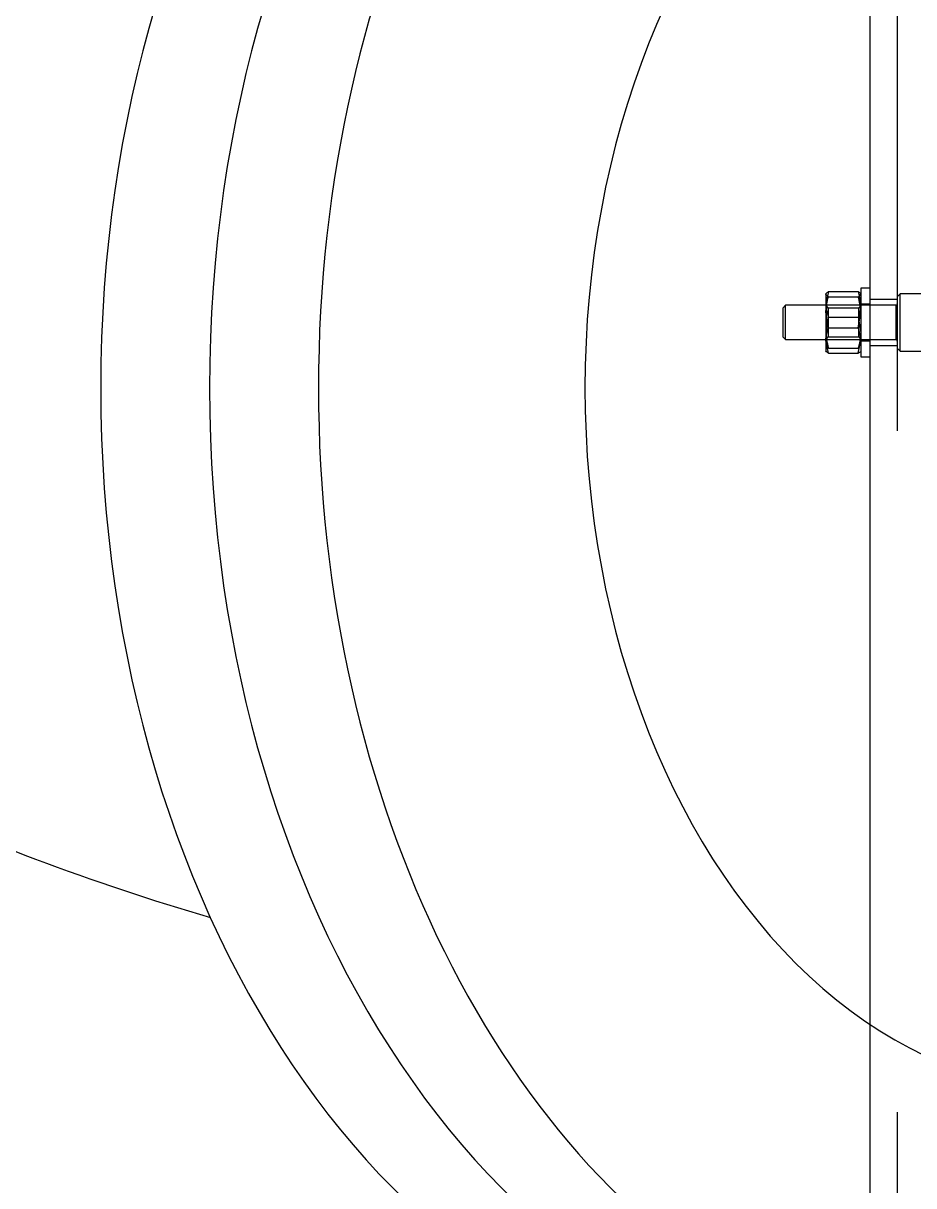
# Model space of a CAD drawing. Header units: metres. Extents: x 0 to 63075, y 0 to 44550.
# Drawn here: x 13746.7 to 13902.4, y 27374.5 to 27577.7 of the extents above; entities that cross this region are included whole.
import ezdxf

# ---------------------------------------------------------------- set-up
doc = ezdxf.new("R2010")
doc.units = ezdxf.units.M
doc.header["$LTSCALE"] = 75
doc.linetypes.add('HIDDEN2', pattern=[4.7625, 3.175, -1.5875])
for name, color, linetype in [('SDM', 7, 'Continuous'), ('SL1', 8, 'Continuous'), ('SL4', 4, 'Continuous'), ('ST1', 7, 'HIDDEN2')]:
    doc.layers.add(name, color=color, linetype=linetype)

# ---------------------------------------------------------------- blocks, each defined once
blk = doc.blocks.new('A$C52ce5e24')
at = {"layer": 'SL1'}
for centre, major_axis, start_param, end_param in [((5660.02, 5962.41), (0, 171.45), 5.405442, 7.853982), ((5621.95, 5962.41), (0, -171.45), 3.141593, 6.283185), ((5640.98, 5962.41), (0, 171.45), 0, 1.570796), ((5640.98, 5962.41), (0, -171.45), 3.141593, 6.283185), ((5672.38, 5962.41), (0, 123.04), 5.810341, 7.853982), ((5640.98, 5962.41), (0, -171.45), 4.712389, 6.283185), ((5660.02, 5962.41), (0, -171.45), 4.712389, 7.160929), ((5672.38, 5962.41), (0, -123.04), 4.712389, 6.756029)]:
    blk.add_ellipse(centre, major_axis=major_axis, ratio=0.707107, start_param=start_param, end_param=end_param, dxfattribs=at)
blk.add_open_spline([(5100.36, 6545.5), (5101.82, 6481.37), (5109.69, 6417.48), (5123.83, 6355.93), (5139.58, 6287.37), (5163.11, 6221.73), (5193.92, 6161.75), (5224.73, 6101.77), (5262.84, 6047.44), (5307.5, 6001.56), (5352.15, 5955.68), (5403.45, 5918.25), (5459.51, 5892.49), (5479.13, 5883.48), (5499.31, 5875.89), (5519.9, 5869.86)], degree=3, knots=[4.744504, 4.744504, 4.744504, 4.744504, 5.026548, 5.026548, 5.026548, 5.340708, 5.340708, 5.340708, 5.654867, 5.654867, 5.654867, 5.969026, 5.969026, 5.969026, 6.078965, 6.078965, 6.078965, 6.078965], dxfattribs=at)
blk = doc.blocks.new('A$Cb6dca9d5')
at = {"layer": 'SL4'}
for p, q in [((48.23, 1004.76), (48.23, 54.76)), ((40.57, 790.67), (40.54, 790.6)), ((40.54, 790.54), (40.54, 787.38)), ((40.98, 791), (40.82, 790.18)), ((40.98, 791), (46.19, 791)), ((46.19, 791), (46.35, 790.18)), ((46.64, 790.6), (46.6, 790.67)), ((48.23, 791.6), (46.64, 791.6)), ((46.64, 791.6), (46.64, 779.6)), ((33.5, 788.6), (33, 788.1)), ((40.54, 788.6), (33.5, 788.6)), ((33.5, 782.6), (33.5, 788.6)), ((40.98, 790.08), (46.19, 790.08)), ((33, 788.1), (33, 783.1)), ((40.98, 784.69), (40.54, 787.38)), ((40.54, 787.38), (40.54, 782.45)), ((46.19, 784.69), (46.64, 787.38)), ((40.98, 784.69), (46.19, 784.69)), ((33, 783.1), (33.5, 782.6)), ((33.5, 782.6), (40.54, 782.6)), ((40.98, 780.21), (40.54, 782.45)), ((40.54, 782.45), (40.54, 780.6)), ((46.19, 780.21), (46.64, 782.45)), ((40.54, 780.6), (40.57, 780.54)), ((46.6, 780.54), (46.64, 780.6)), ((40.98, 780.21), (46.19, 780.21)), ((46.64, 779.6), (48.23, 779.6))]:
    blk.add_line(p, q, dxfattribs=at)
for points, knots in [([(40.54, 790.54), (40.54, 790.58), (40.57, 790.74), (40.81, 790.89), (40.98, 791)], [0, 0, 0, 0, 0.268634, 1, 1, 1, 1]), ([(40.98, 790.08), (40.91, 790.12), (40.65, 790.27), (40.59, 790.42), (40.54, 790.54)], [0, 0, 0, 0, 0.257551, 1, 1, 1, 1]), ([(46.64, 790.54), (46.63, 790.58), (46.6, 790.74), (46.36, 790.89), (46.19, 791)], [0, 0, 0, 0, 0.268634, 1, 1, 1, 1]), ([(46.19, 790.08), (46.26, 790.12), (46.52, 790.27), (46.58, 790.42), (46.64, 790.54)], [0, 0, 0, 0, 0.257551, 1, 1, 1, 1]), ([(40.54, 787.38), (40.54, 787.45), (40.54, 788.36), (40.77, 789.25), (40.98, 790.08)], [0, 0, 0, 0, 0.070201, 1, 1, 1, 1]), ([(46.64, 787.38), (46.63, 787.45), (46.63, 788.36), (46.4, 789.25), (46.19, 790.08)], [0, 0, 0, 0, 0.070201, 1, 1, 1, 1]), ([(40.54, 782.45), (40.54, 782.5), (40.54, 783.26), (40.77, 784), (40.98, 784.69)], [0, 0, 0, 0, 0.0702006, 1, 1, 1, 1]), ([(46.64, 782.45), (46.63, 782.5), (46.63, 783.26), (46.4, 784), (46.19, 784.69)], [0, 0, 0, 0, 0.0702006, 1, 1, 1, 1]), ([(40.98, 780.21), (40.91, 780.25), (40.65, 780.4), (40.59, 780.55), (40.54, 780.67)], [0, 0, 0, 0, 0.257551, 1, 1, 1, 1]), ([(46.19, 780.21), (46.26, 780.25), (46.45, 780.35), (46.51, 780.47), (46.54, 780.54)], [0, 0, 0, 0, 0.354732, 1, 1, 1, 1])]:
    blk.add_open_spline(points, degree=3, knots=knots, dxfattribs=at)
at = {"layer": 'ST1'}
for p, q in [((53, 1004.76), (53, 4.76)), ((53.5, 790.6), (53, 790.1)), ((53.5, 780.6), (53.5, 790.6)), ((67.75, 790.6), (53.5, 790.6)), ((40.82, 790.18), (40.54, 788.76)), ((52.75, 788.6), (40.54, 788.6)), ((40.56, 788.6), (40.54, 788.6)), ((40.56, 788.6), (40.56, 782.6)), ((40.91, 788.1), (40.56, 788.6)), ((46.64, 788.6), (46.28, 788.1)), ((46.35, 790.18), (46.64, 788.76)), ((48.23, 788.8), (46.64, 788.8)), ((53, 789.6), (48.23, 789.6)), ((52.75, 788.6), (52.75, 782.6)), ((53, 790.1), (53, 781.1)), ((40.98, 786.52), (40.54, 783.82)), ((40.91, 788.1), (40.91, 783.1)), ((46.28, 788.1), (40.91, 788.1)), ((40.98, 786.52), (46.19, 786.52)), ((46.19, 786.52), (46.64, 783.82)), ((46.28, 783.1), (46.28, 788.1)), ((40.54, 782.6), (52.75, 782.6)), ((40.56, 782.6), (40.91, 783.1)), ((40.91, 783.1), (46.28, 783.1)), ((46.28, 783.1), (46.64, 782.6)), ((46.64, 782.4), (48.23, 782.4)), ((40.98, 781.12), (46.19, 781.12)), ((48.23, 781.6), (53, 781.6)), ((53, 781.1), (53.5, 780.6)), ((53.5, 780.6), (67.75, 780.6))]:
    blk.add_line(p, q, dxfattribs=at)
for centre, start, end in [((52.75, 788.85), 270, 0), ((52.75, 782.35), 0, 90)]:
    blk.add_arc(centre, 0.25, start, end, dxfattribs=at)
for points, knots in [([(40.54, 788.76), (40.54, 788.7), (40.54, 787.95), (40.77, 787.21), (40.98, 786.52)], [0, 0, 0, 0, 0.0702006, 1, 1, 1, 1]), ([(46.64, 788.76), (46.63, 788.7), (46.63, 787.95), (46.4, 787.21), (46.19, 786.52)], [0, 0, 0, 0, 0.0702006, 1, 1, 1, 1]), ([(40.54, 783.82), (40.54, 783.76), (40.54, 782.85), (40.77, 781.95), (40.98, 781.12)], [0, 0, 0, 0, 0.070201, 1, 1, 1, 1]), ([(46.64, 783.82), (46.63, 783.76), (46.63, 782.85), (46.4, 781.95), (46.19, 781.12)], [0, 0, 0, 0, 0.070201, 1, 1, 1, 1])]:
    blk.add_open_spline(points, degree=3, knots=knots, dxfattribs=at)

msp = doc.modelspace()

# ---------------------------------------------------------------- block references
at = {"layer": 'SDM'}
for name, p in [('A$C52ce5e24', (8259.51, 21551.5)), ('A$Cb6dca9d5', (13846.47, 26739.77))]:
    msp.add_blockref(name, p, dxfattribs=at)

doc.saveas('drawing.dxf')
